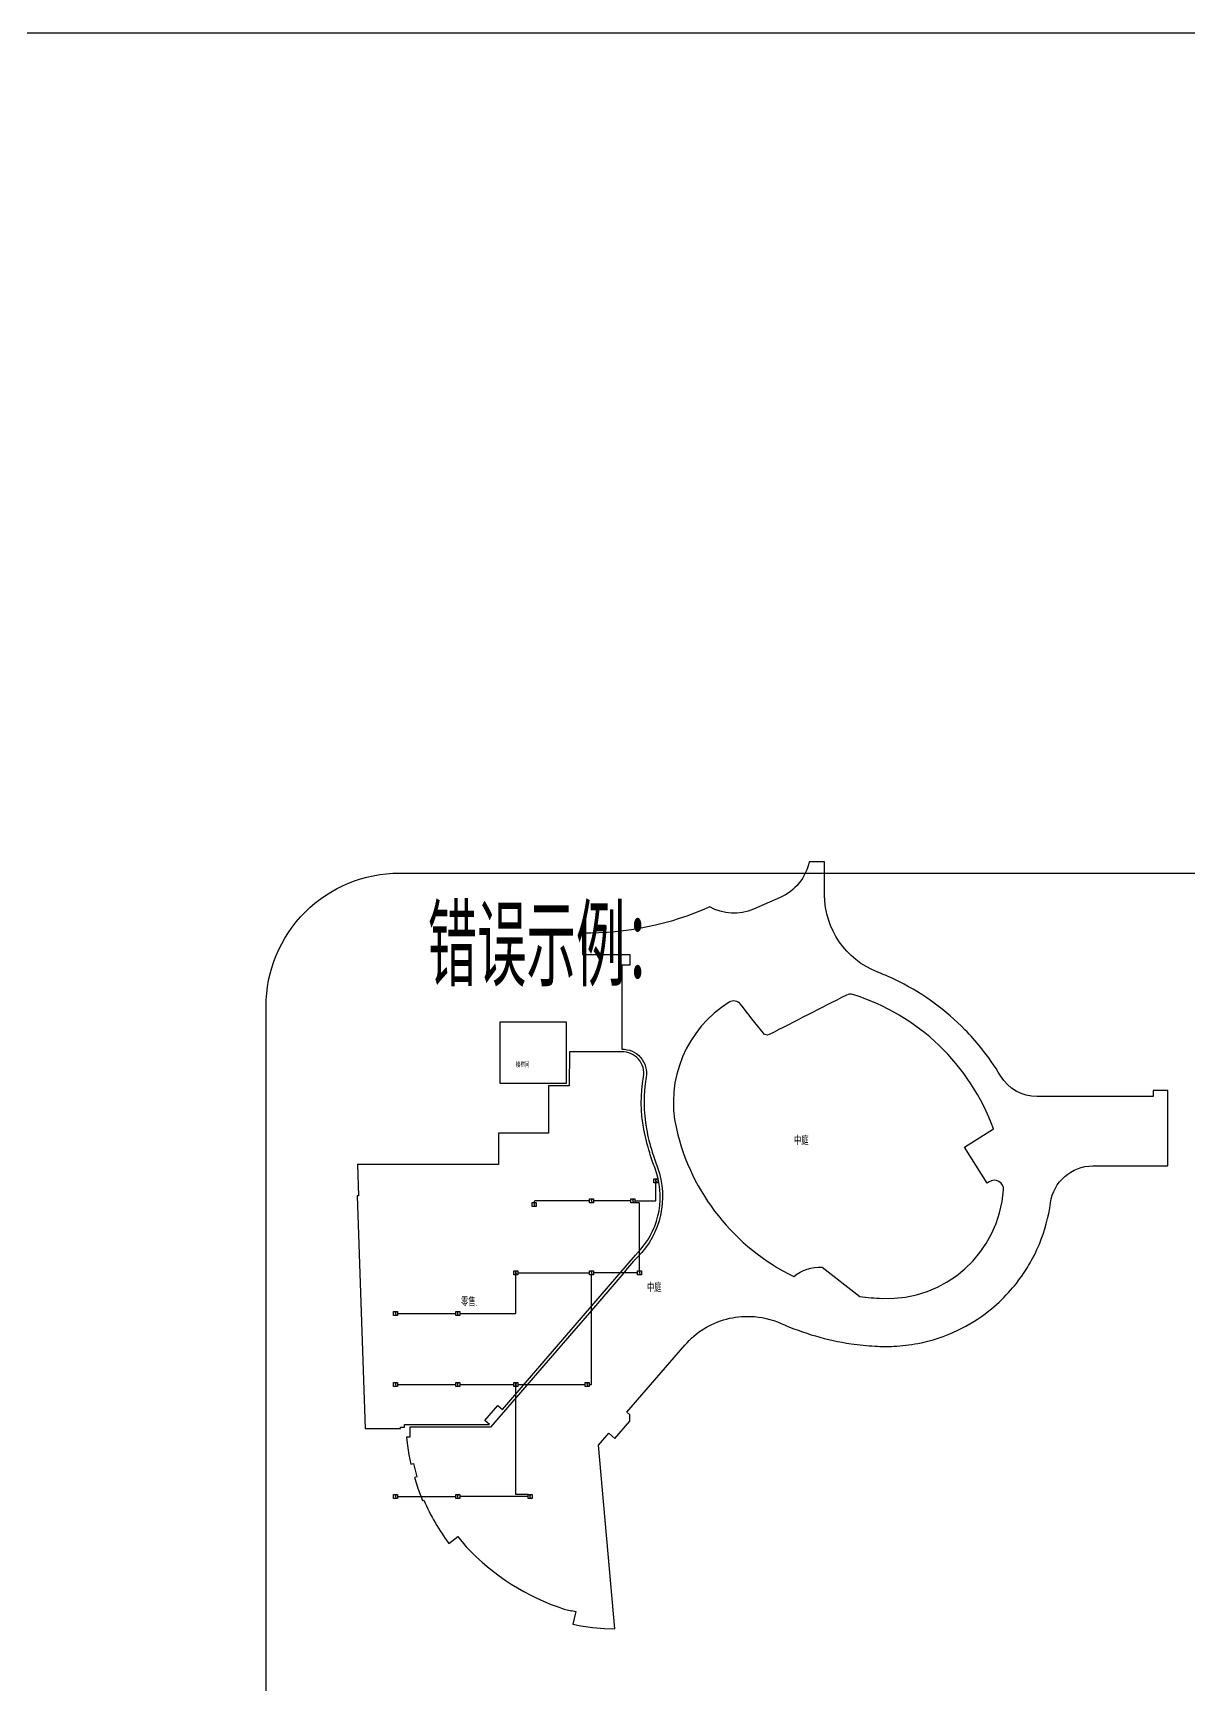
# Model space of a CAD drawing. Header units: millimetres. Extents: x -99490 to 495010, y -402480 to 18020.
# Drawn here: x 197760 to 284444, y -219597 to -95715 of the extents above; entities that cross this region are included whole.
import ezdxf
from ezdxf.enums import TextEntityAlignment as Align

# ---------------------------------------------------------------- set-up
doc = ezdxf.new("R2010")
doc.units = ezdxf.units.MM
doc.header["$LTSCALE"] = 1000
for name, color, linetype in [('AD-AREA-OUTL', 31, 'Continuous'), ('AD-NAME-ROOM', 9, 'Continuous'), ('E-FAS-DEVC', 3, 'Continuous'), ('E-FAS-WIRE', 4, 'Continuous'), ('E-UNIV-DIAG', 2, 'Continuous'), ('E-UNIV-EL', 140, 'Continuous'), ('E-UNIV-NOTE', 6, 'Continuous')]:
    doc.layers.add(name, color=color, linetype=linetype)
doc.styles.add('TH-STYLE3', font='tssdeng.shx', dxfattribs={"width": 0.65, "bigfont": 'tssdchn.shx'})

# ---------------------------------------------------------------- blocks, each defined once
blk = doc.blocks.new('E-BFAS110')
blk.add_lwpolyline([(-1.5, -1.5), (-1.5, 1.5), (1.5, 1.5), (1.5, -1.5)], close=True)
at = {"layer": 'E-UNIV-EL'}
blk.add_lwpolyline([(0.4, 1.1), (-0.4, 0.4), (0.4, -0.4), (-0.4, -1.1)], dxfattribs=at)

msp = doc.modelspace()

# ---------------------------------------------------------------- linework, layer by layer
at = {"layer": 'AD-AREA-OUTL'}
for points in [[(226013, -200271), (226013, -201021), (225776, -201021), (225822, -201458), (225953, -202340), (226099, -203041), (226293, -202995), (226553, -203992), (226361, -204048), (226643, -204921), (226974, -205765), (226978, -205774), (227070, -205735, 0.060062), (228952, -208998), (229616, -208467), (230250, -209233, 0.1267433), (237588, -213901), (238148, -214044), (238154, -214045), (238162, -214010), (238454, -214078), (238231, -215040), (238835, -215163), (239717, -215290), (240626, -215369), (241383, -215392), (240171, -201605), (240928, -200727), (241382, -201119), (242513, -199809), (242513, -199339), (242291, -199148), (246645, -194103, -0.1520211), (249773, -192154, -0.0729671), (251562, -191957, -0.0959666), (253860, -192489, 0.0344701), (256432, -193427, 0.0338173), (259108, -194006, 0.0229396), (260899, -194186, 0.0268272), (262312, -194198, 0.0368884), (264100, -193986, 0.0632545), (267100, -192996, 0.0556806), (269425, -191552, 0.040684), (270918, -190165, 0.0366286), (272032, -188752, 0.0141087), (272418, -188144, 0.0366286), (273225, -186535, 0.0636746), (274062, -183444, -0.3736362), (277233, -180671), (282863, -180671), (282863, -175021), (281763, -175021), (281763, -175471), (273060, -175471, -0.2635292), (270315, -173916, 0.0345318), (268840, -171803, 0.0243312), (267644, -170458, 0.0819471), (262748, -166874, 0.0243312), (261104, -166141, -0.307418), (257113, -160349), (257113, -157871), (255955, -157871, -0.2461203), (253783, -160550), (251783, -161412, -0.2325357), (248509, -161248, -0.1084646), (238963, -163221), (238963, -164821), (242513, -164821), (242513, -165621), (241913, -165621), (241913, -171921, -0.4718724), (243740, -174028, 0.0866338), (243762, -177900, 0.0335644), (244196, -179635, 0.0081928), (244593, -180798, -0.2904457), (243094, -187504, 0.0367123), (241918, -188866), (239488, -191682), (238312, -193044), (232076, -200271)], [(256945, -188261), (259763, -190463, 0.022334), (261450, -190607, 0.4050157), (270542, -182478, 0.630814), (269471, -181869, -0.025087), (269304, -181973), (267608, -179259), (269780, -177902, 0.234123), (259248, -167821, 0.1965205), (258758, -167862, -0.0001607), (252966, -170821, -0.3583085), (252532, -170726, -0.0001871), (250819, -168547, 0.3817894), (249966, -168396, 0.3209025), (246003, -177878, 0.2271121), (254817, -188963, -0.193706)], [(241913, -172121), (237988, -172121), (237963, -174671), (236413, -174671), (236413, -178221), (232663, -178221), (232663, -180571), (222092, -180571), (222173, -182924), (222073, -182928), (222669, -200371), (225326, -200371), (225326, -200271), (225613, -200271), (225613, -200071), (231984, -200071), (231644, -199777), (232624, -198641), (232964, -198935), (242942, -187373), (243339, -186913, 0.2751252), (244408, -180868, -0.015821), (244005, -179693, -0.026669), (243565, -177937, -0.0935378), (243543, -173994, 0.4726988)]]:
    msp.add_lwpolyline(points, format="xyb", close=True, dxfattribs=at)
msp.add_lwpolyline([(237763, -169881), (232763, -169881), (232763, -174471), (237763, -174471)], close=True, dxfattribs=at)
at = {"layer": 'E-FAS-WIRE'}
for points in [[(242899, -183296), (244413, -183296, 0.4142136), (244463, -183246), (244463, -181943)], [(239497, -183296), (235401, -183296, 0.4142136), (235351, -183346), (235351, -183426)], [(243246, -188531), (243246, -183496, 0.4142136), (243196, -183446), (242899, -183446)], [(229763, -191746), (233913, -191746, 0.4142136), (233963, -191696), (233963, -188831)], [(239470, -197071), (239597, -197071, 0.4142136), (239647, -197021), (239647, -188831)], [(234885, -205321), (234013, -205321, -0.4142136), (233963, -205271), (233963, -197221)]]:
    msp.add_lwpolyline(points, format="xyb", dxfattribs=at)
for points in [[(242599, -183296), (239797, -183296)], [(234113, -188681), (239497, -188681)], [(243096, -188681), (239797, -188681)], [(225095, -191746), (229463, -191746)], [(225095, -197071), (229463, -197071)], [(229763, -197071), (233813, -197071)], [(234113, -197071), (239170, -197071)], [(225095, -205471), (229463, -205471)], [(234885, -205471), (229763, -205471)]]:
    msp.add_lwpolyline(points, dxfattribs=at)
at = {"layer": 'E-UNIV-DIAG', "color": 1}
msp.add_lwpolyline([(315232, -158715), (315232, -105715, 0.4142136), (305232, -95715), (175232, -95715)], format="xyb", dxfattribs=at)
msp.add_lwpolyline([(405232, -270715), (225232, -270715, -0.4142136), (215232, -260715), (215232, -168715, -0.4142136), (225232, -158715), (405232, -158715, -0.4142136), (415232, -168715), (415232, -260715, -0.4142136)], format="xyb", close=True, dxfattribs=at)

# ---------------------------------------------------------------- block references
at = {"layer": 'E-FAS-DEVC', "xscale": 100, "yscale": 100, "zscale": 100}
for p in [(244463, -181793), (239647, -183296), (242749, -183296), (235351, -183576), (233963, -188681), (239647, -188681), (243246, -188681), (224945, -191746), (229613, -191746), (224945, -197071), (229613, -197071), (233963, -197071), (239320, -197071), (224945, -205471), (229613, -205471), (235035, -205471)]:
    msp.add_blockref('E-BFAS110', p, dxfattribs=at)

# ---------------------------------------------------------------- texts
at = {"layer": 'AD-NAME-ROOM', "linetype": 'ByBlock', "style": 'TH-STYLE3', "width": 0.7}
msp.add_text('楼梯间', height=375, rotation=0.00306, dxfattribs=at).set_placement((234474, -173040), align=Align.MIDDLE)
at = {"layer": 'AD-NAME-ROOM', "style": 'TH-STYLE3', "width": 0.7}
for p in [(255372, -178711), (244344, -189739)]:
    msp.add_text('中庭', height=600, rotation=0.00306, dxfattribs=at).set_placement(p, align=Align.MIDDLE)
msp.add_text('零售.', height=600, rotation=0.00306, dxfattribs=at).set_placement((229852, -191189))
at = {"layer": 'E-UNIV-NOTE', "style": 'TH-STYLE3', "width": 0.65}
msp.add_text('错误示例：', height=6000, dxfattribs=at).set_placement((227354, -164215), align=Align.MIDDLE_LEFT)

doc.saveas('drawing.dxf')
